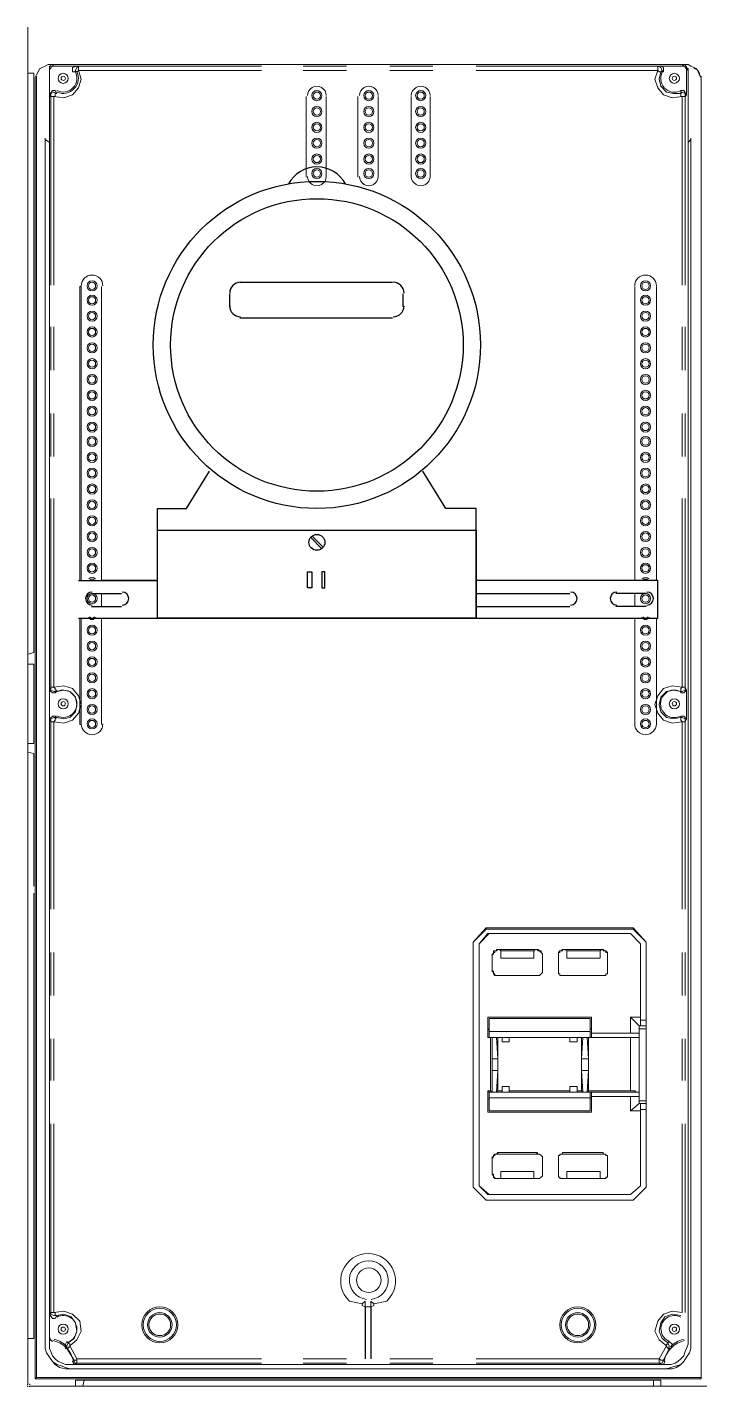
# Model space of a CAD drawing. Header units: millimetres. Extents: x -305 to 1353, y -289 to 1176.
# Drawn here: x -98.4 to -71.9, y 368.5 to 421.5 of the extents above; entities that cross this region are included whole.
import ezdxf

# ---------------------------------------------------------------- set-up
doc = ezdxf.new("R2010")
doc.units = ezdxf.units.MM
doc.header["$MEASUREMENT"] = 0
doc.layers.add('PDF_0', color=7, linetype='Continuous')

msp = doc.modelspace()

# ---------------------------------------------------------------- linework, layer by layer
at = {"layer": 'PDF_0', "lineweight": 18}
for points in [[(-98.34, 368.575), (-98.34, 421.475), (-98.34, 368.575)], [(-98.34, 421.475), (-98.34, 368.575)], [(-98.34, 397.047), (-98.116, 397.103), (-98.116, 419.678), (-98.34, 419.678)], [(-72.62, 416.983), (-72.62, 419.847), (-72.676, 419.903), (-72.676, 419.959), (-72.733, 419.959), (-72.733, 420.015), (-72.789, 420.015), (-97.386, 420.015), (-97.442, 420.015), (-97.442, 419.959), (-97.498, 419.959), (-97.498, 419.903), (-97.498, 419.847), (-97.498, 416.983)], [(-97.273, 419.004), (-97.386, 419.004), (-97.498, 418.836), (-97.498, 419.79), (-97.498, 419.847), (-97.442, 419.847), (-97.442, 419.903), (-97.386, 419.959), (-97.329, 419.959), (-96.431, 419.959), (-96.599, 419.903), (-96.599, 419.734)], [(-72.733, 420.015), (-97.442, 420.015)], [(-98.059, 419.397), (-98.059, 368.8)], [(-98.059, 419.397), (-98.059, 419.397)], [(-98.003, 419.566), (-98.003, 368.856)], [(-72.115, 419.566), (-72.115, 368.856), (-72.115, 368.8), (-72.115, 419.397)], [(-87.502, 415.635), (-87.502, 418.78)], [(-86.716, 418.78), (-86.716, 415.635)], [(-85.48, 415.635), (-85.48, 418.78)], [(-84.694, 418.78), (-84.694, 415.635)], [(-83.402, 415.635), (-83.402, 418.78)], [(-82.672, 418.78), (-82.672, 415.635)], [(-97.666, 417.095), (-97.666, 417.151), (-97.666, 370.148), (-97.666, 369.979), (-97.61, 369.811), (-97.498, 369.642), (-97.386, 369.474), (-97.273, 369.361), (-97.105, 369.249), (-96.88, 369.193), (-96.712, 369.193), (-73.463, 369.193), (-73.238, 369.193), (-73.069, 369.249), (-72.901, 369.361), (-72.789, 369.474), (-72.676, 369.642), (-72.564, 369.811), (-72.508, 369.979), (-72.508, 370.148), (-72.508, 417.151), (-72.508, 417.095)], [(-97.498, 416.983), (-97.498, 416.983)], [(-96.262, 399.911), (-96.262, 411.367), (-96.319, 411.367), (-96.319, 399.911)], [(-95.476, 411.367), (-95.476, 411.367)], [(-74.698, 411.367), (-74.698, 411.367)], [(-73.856, 411.367), (-73.856, 411.367)], [(-96.319, 398.451), (-96.319, 394.295), (-96.262, 394.295), (-96.262, 398.451)], [(-98.34, 396.654), (-98.116, 396.654), (-98.116, 393.565), (-98.34, 393.565)], [(-97.273, 394.632), (-97.386, 394.632), (-97.498, 394.52), (-97.498, 395.643), (-97.386, 395.531), (-97.273, 395.531)], [(-98.34, 393.228), (-98.116, 393.172), (-98.116, 388.005)], [(-98.34, 370.372), (-98.116, 370.372), (-98.116, 387.725)], [(-80.482, 386.377), (-74.754, 386.377), (-74.754, 386.321), (-80.482, 386.321)], [(-74.754, 386.321), (-74.249, 385.815), (-74.754, 386.377)], [(-80.37, 386.152), (-80.763, 385.759), (-80.426, 386.152)], [(-80.763, 376.325), (-80.763, 385.759), (-80.763, 376.325)], [(-74.866, 386.152), (-74.473, 385.759), (-74.866, 386.152)], [(-74.53, 382.446), (-74.53, 379.638), (-74.53, 379.526), (-74.53, 379.807), (-74.53, 379.975), (-74.53, 382.109), (-74.53, 382.277), (-74.53, 382.558), (-74.249, 382.558), (-74.249, 382.446), (-74.53, 382.446), (-74.53, 382.558), (-74.473, 382.558), (-74.249, 382.558), (-74.249, 382.614), (-74.249, 382.671), (-74.249, 382.727), (-74.249, 382.783), (-74.249, 385.815), (-74.249, 376.269), (-74.249, 379.301), (-74.249, 379.357), (-74.249, 379.413), (-74.249, 379.47), (-74.249, 379.526), (-74.473, 379.526), (-74.53, 379.526), (-74.249, 379.526), (-74.249, 379.638)], [(-74.473, 382.783), (-74.473, 385.759), (-74.473, 382.895), (-74.473, 382.839), (-74.473, 382.783), (-74.473, 382.727), (-74.473, 382.671), (-74.473, 382.614), (-74.473, 382.558), (-74.473, 382.614), (-74.473, 382.671), (-74.473, 382.727), (-74.473, 382.783), (-74.249, 382.783)], [(-78.629, 385.478), (-78.629, 385.198), (-79.921, 385.198), (-79.921, 385.478)], [(-78.292, 384.692), (-78.292, 385.31), (-78.292, 384.692)], [(-76.046, 385.478), (-76.046, 385.198), (-77.337, 385.198), (-77.337, 385.478)], [(-80.033, 384.524), (-78.517, 384.524), (-80.033, 384.524)], [(-80.426, 382.39), (-80.426, 382.895), (-76.383, 382.895), (-76.383, 382.39)], [(-76.776, 381.267), (-76.495, 381.267), (-76.551, 382.109), (-76.495, 382.109), (-74.866, 382.109), (-74.81, 382.109), (-74.754, 382.109), (-74.698, 382.109), (-74.642, 382.109), (-74.586, 382.109), (-74.53, 382.109), (-76.383, 382.109), (-76.383, 382.277), (-76.383, 382.39), (-76.383, 382.446), (-76.439, 382.446), (-76.439, 382.502), (-76.439, 382.839), (-80.37, 382.839), (-80.37, 382.502), (-80.37, 382.446), (-80.426, 382.39), (-80.426, 382.109), (-80.37, 382.109)], [(-76.439, 382.334), (-76.439, 382.839), (-80.37, 382.839), (-80.37, 382.334), (-80.37, 382.277), (-80.37, 382.221), (-80.37, 382.165), (-80.37, 382.109), (-80.258, 382.109), (-80.089, 382.109), (-79.864, 382.109), (-79.584, 382.109), (-77.225, 382.109), (-76.944, 382.109), (-76.72, 382.109), (-76.551, 382.109), (-76.383, 382.109), (-76.439, 382.109), (-76.439, 382.165), (-76.439, 382.221), (-76.439, 382.277), (-76.439, 382.334), (-80.37, 382.334)], [(-74.866, 382.277), (-74.866, 382.895), (-74.53, 382.558)], [(-74.866, 382.895), (-74.473, 382.895)], [(-80.314, 382.109), (-80.314, 380.031), (-80.258, 379.975), (-80.258, 380.817), (-80.258, 380.874), (-80.258, 380.93), (-80.258, 380.986), (-80.258, 381.042), (-80.258, 381.098), (-80.258, 381.154), (-80.258, 381.21), (-80.258, 381.267), (-80.258, 382.109), (-80.314, 382.109), (-80.426, 382.109)], [(-79.864, 381.941), (-79.864, 382.109), (-80.033, 382.109), (-80.089, 382.109), (-80.033, 381.267), (-80.258, 381.267)], [(-80.033, 380.031), (-80.033, 382.109)], [(-79.864, 382.109), (-79.864, 381.941), (-79.584, 381.941), (-79.584, 382.109)], [(-79.584, 381.941), (-79.584, 382.109), (-77.225, 382.109)], [(-77.225, 381.941), (-77.225, 382.109), (-77.225, 381.941), (-76.944, 381.941)], [(-76.944, 381.941), (-76.944, 382.109), (-76.944, 381.941)], [(-76.776, 380.817), (-76.776, 380.874), (-76.776, 380.93), (-76.776, 380.986), (-76.776, 381.042), (-76.776, 381.098), (-76.776, 381.154), (-76.776, 381.21), (-76.776, 381.267), (-76.72, 382.109), (-76.776, 382.109), (-76.944, 382.109)], [(-76.776, 380.031), (-76.776, 382.109)], [(-76.495, 382.109), (-76.495, 380.031)], [(-74.866, 380.031), (-74.866, 382.109)], [(-74.53, 379.638), (-74.249, 379.638), (-74.249, 382.446)], [(-80.033, 381.267), (-80.033, 381.21), (-80.033, 381.154), (-80.033, 381.098), (-80.033, 381.042), (-80.033, 380.986), (-80.033, 380.93), (-80.033, 380.874), (-80.033, 380.817)], [(-76.495, 381.267), (-76.495, 381.21), (-76.495, 381.154), (-76.495, 381.098), (-76.495, 381.042), (-76.495, 380.986), (-76.495, 380.93), (-76.495, 380.874), (-76.495, 380.817)], [(-80.258, 380.817), (-80.033, 380.817), (-80.089, 379.975), (-80.033, 380.031), (-79.864, 380.031), (-79.864, 379.975), (-79.864, 380.2), (-79.584, 380.2), (-79.584, 379.975), (-79.584, 380.031)], [(-76.439, 379.75), (-76.439, 379.245), (-76.439, 379.638), (-76.439, 379.694), (-76.383, 379.694), (-76.383, 379.807), (-76.383, 379.975), (-74.53, 379.975), (-74.586, 379.975), (-74.642, 379.975), (-74.698, 380.031), (-74.754, 380.031), (-74.81, 380.031), (-74.866, 380.031), (-76.495, 380.031), (-76.551, 379.975), (-76.495, 380.817), (-76.776, 380.817), (-76.72, 379.975), (-76.776, 380.031), (-76.944, 380.031), (-76.944, 379.975), (-76.944, 380.2), (-77.225, 380.2), (-77.225, 379.975), (-77.225, 380.031), (-79.584, 380.031), (-79.584, 380.2)], [(-80.37, 379.975), (-80.426, 380.031), (-80.426, 379.694), (-80.37, 379.694), (-80.37, 379.638), (-80.37, 379.245), (-80.37, 379.75)], [(-80.426, 380.031), (-80.314, 380.031)], [(-79.864, 380.031), (-79.864, 380.2)], [(-77.225, 380.031), (-77.225, 380.2)], [(-76.944, 380.2), (-76.944, 380.031)], [(-76.383, 379.694), (-76.383, 379.189), (-80.426, 379.189), (-80.426, 379.694)], [(-76.383, 379.807), (-74.53, 379.807)], [(-74.866, 379.245), (-74.866, 379.807)], [(-74.473, 379.245), (-74.866, 379.245), (-74.53, 379.526)], [(-74.249, 379.301), (-74.473, 379.301), (-74.473, 379.357), (-74.473, 379.413), (-74.473, 379.47), (-74.473, 379.526), (-74.473, 379.47), (-74.473, 379.413), (-74.473, 379.357), (-74.473, 379.301), (-74.473, 379.245), (-74.473, 376.325), (-74.473, 379.301)], [(-76.439, 379.245), (-80.37, 379.245), (-76.439, 379.245)], [(-78.517, 377.56), (-78.461, 377.56), (-78.404, 377.56), (-78.348, 377.504), (-78.292, 377.448), (-78.292, 377.392), (-78.292, 376.774), (-78.292, 376.718), (-78.348, 376.662), (-78.404, 376.606), (-78.461, 376.606), (-78.517, 376.606), (-78.573, 376.606), (-78.629, 376.606), (-79.921, 376.606), (-79.977, 376.606), (-80.033, 376.606), (-80.089, 376.606), (-80.145, 376.606), (-80.145, 376.662), (-80.201, 376.662), (-80.201, 376.718), (-80.201, 376.774), (-80.258, 376.774), (-80.201, 376.718), (-80.201, 376.662), (-80.145, 376.606), (-80.089, 376.606), (-80.033, 376.606), (-78.517, 376.606), (-78.461, 376.606), (-78.404, 376.606), (-78.348, 376.662), (-78.292, 376.718), (-78.292, 376.774), (-78.292, 377.392), (-78.292, 377.448), (-78.348, 377.504), (-78.404, 377.56), (-78.461, 377.56), (-78.517, 377.616), (-80.033, 377.616)], [(-80.258, 376.774), (-80.258, 377.392), (-80.258, 376.774)], [(-80.033, 377.56), (-78.517, 377.56), (-78.517, 377.616)], [(-77.506, 377.56), (-77.562, 377.56), (-77.618, 377.56), (-77.618, 377.504), (-77.674, 377.504), (-77.674, 377.448), (-77.674, 377.392), (-77.674, 377.448), (-77.674, 377.504), (-77.618, 377.504), (-77.618, 377.56), (-77.562, 377.56), (-77.506, 377.56), (-77.506, 377.616)], [(-77.674, 376.774), (-77.674, 377.392), (-77.674, 376.774)], [(-75.933, 377.56), (-75.877, 377.56), (-75.821, 377.56), (-75.821, 377.504), (-75.765, 377.504), (-75.765, 377.448), (-75.765, 377.392), (-75.765, 377.448), (-75.765, 377.504), (-75.821, 377.504), (-75.821, 377.56), (-75.877, 377.56), (-75.933, 377.56), (-75.933, 377.616)], [(-75.765, 377.392), (-75.765, 376.774), (-75.765, 377.392)], [(-79.921, 376.606), (-79.921, 376.886), (-78.629, 376.886), (-78.629, 376.606)], [(-77.337, 376.606), (-77.337, 376.886), (-76.046, 376.886), (-76.046, 376.606)], [(-80.482, 375.763), (-80.988, 376.269), (-80.482, 375.763)], [(-74.473, 376.325), (-74.866, 375.988), (-74.473, 376.325)], [(-74.249, 376.269), (-74.754, 375.763), (-74.249, 376.269)], [(-80.482, 375.763), (-74.754, 375.763), (-80.482, 375.763)], [(-80.37, 375.988), (-74.866, 375.988), (-80.426, 375.988)], [(-85.312, 371.72), (-85.817, 371.832)], [(-85.312, 371.72), (-85.312, 371.72)], [(-84.862, 371.72), (-84.357, 371.832)], [(-96.599, 369.474), (-96.543, 369.361), (-96.487, 369.361), (-96.712, 369.361), (-96.88, 369.361), (-96.992, 369.417), (-97.161, 369.474), (-97.273, 369.586), (-97.386, 369.698), (-97.442, 369.867), (-97.498, 369.979), (-97.498, 370.148), (-97.498, 370.372), (-97.498, 370.316), (-97.386, 370.26), (-97.442, 370.316), (-97.498, 370.428), (-97.498, 371.327), (-97.386, 371.158), (-97.273, 371.158)], [(-97.666, 370.148), (-97.666, 370.148)], [(-96.824, 370.26), (-96.88, 370.148), (-96.88, 369.979)], [(-72.62, 370.148), (-72.676, 369.979), (-72.733, 369.867), (-72.789, 369.698), (-72.901, 369.586), (-73.013, 369.474), (-73.126, 369.417), (-73.294, 369.361), (-73.463, 369.361), (-73.687, 369.361), (-73.575, 369.361), (-73.519, 369.474)], [(-72.115, 368.856), (-98.003, 368.856), (-98.059, 368.8), (-72.115, 368.8)], [(-96.712, 369.193), (-96.712, 369.193)], [(-73.463, 369.193), (-73.463, 369.193)], [(-71.89, 368.519), (-98.284, 368.519)], [(-73.687, 368.519), (-73.687, 368.744), (-73.968, 368.744), (-96.15, 368.744), (-96.487, 368.744), (-96.487, 368.519)]]:
    msp.add_lwpolyline(points, dxfattribs=at)
for points in [[(-98.34, 368.575), (-98.34, 421.475)], [(-98.059, 419.397), (-98.059, 419.51), (-98.003, 419.622), (-97.947, 419.734), (-97.891, 419.847), (-97.779, 419.903), (-97.666, 419.959), (-97.554, 420.015), (-97.442, 420.015), (-97.554, 420.015), (-97.666, 419.959), (-97.779, 419.903), (-97.891, 419.847), (-97.947, 419.734), (-98.003, 419.622), (-98.059, 419.51)], [(-72.733, 420.015), (-72.62, 420.015), (-72.508, 419.959), (-72.396, 419.903), (-72.339, 419.847), (-72.227, 419.79), (-72.171, 419.678), (-72.171, 419.622), (-72.115, 419.51), (-72.115, 419.397), (-72.115, 419.51), (-72.171, 419.622), (-72.227, 419.734), (-72.283, 419.847), (-72.396, 419.903), (-72.508, 419.959), (-72.62, 420.015)], [(-96.712, 369.193), (-73.463, 369.193), (-73.294, 369.249), (-73.069, 369.305), (-72.901, 369.361), (-72.789, 369.474), (-72.676, 369.642), (-72.564, 369.811), (-72.508, 369.979), (-72.508, 370.148), (-72.508, 417.095), (-72.62, 416.983), (-72.62, 370.148), (-72.676, 369.979), (-72.733, 369.867), (-72.789, 369.698), (-72.901, 369.586), (-73.013, 369.474), (-73.126, 369.417), (-73.294, 369.361), (-73.463, 369.361), (-96.712, 369.361), (-96.88, 369.361), (-96.992, 369.417), (-97.161, 369.474), (-97.273, 369.586), (-97.386, 369.698), (-97.442, 369.867), (-97.498, 369.979), (-97.498, 370.148), (-97.498, 416.983), (-97.666, 417.095), (-97.666, 370.148), (-97.666, 369.979), (-97.61, 369.811), (-97.498, 369.642), (-97.386, 369.474), (-97.217, 369.361), (-97.049, 369.305), (-96.88, 369.249)], [(-95.476, 399.911), (-95.476, 411.367)], [(-74.698, 411.367), (-74.698, 399.911)], [(-73.856, 399.911), (-73.856, 411.367)], [(-95.476, 398.9), (-95.476, 399.405)], [(-74.698, 399.405), (-74.698, 398.9)], [(-95.476, 394.295), (-95.476, 398.451)], [(-74.698, 394.295), (-74.698, 398.451)], [(-73.856, 394.295), (-73.856, 398.451)], [(-80.988, 376.269), (-80.988, 385.815), (-80.482, 386.377), (-80.482, 386.321), (-80.988, 385.815)], [(-80.37, 386.152), (-80.426, 386.152), (-74.866, 386.152)], [(-80.033, 385.535), (-80.089, 385.478), (-80.145, 385.478), (-80.145, 385.422), (-80.201, 385.422), (-80.201, 385.366), (-80.258, 385.31), (-80.258, 385.366), (-80.201, 385.366), (-80.201, 385.422), (-80.201, 385.478), (-80.145, 385.478), (-80.089, 385.478), (-80.089, 385.535)], [(-80.258, 384.692), (-80.258, 385.31), (-80.258, 384.692), (-80.201, 384.692), (-80.201, 384.636), (-80.201, 384.58), (-80.145, 384.58), (-80.145, 384.524), (-80.089, 384.524), (-80.033, 384.524), (-80.089, 384.524), (-80.145, 384.524), (-80.201, 384.58), (-80.201, 384.636)], [(-78.517, 385.535), (-80.033, 385.535), (-79.977, 385.535), (-79.921, 385.478), (-78.629, 385.478), (-78.573, 385.535)], [(-78.292, 385.31), (-78.292, 385.366), (-78.348, 385.422), (-78.404, 385.478), (-78.461, 385.478), (-78.517, 385.535), (-78.461, 385.535), (-78.404, 385.478), (-78.348, 385.478), (-78.348, 385.422), (-78.292, 385.366)], [(-77.506, 385.535), (-77.562, 385.478), (-77.618, 385.478), (-77.674, 385.422), (-77.674, 385.366), (-77.674, 385.31), (-77.674, 384.692), (-77.674, 385.31), (-77.674, 385.366), (-77.674, 385.422), (-77.618, 385.422), (-77.618, 385.478), (-77.562, 385.478), (-77.506, 385.478)], [(-75.933, 385.535), (-77.506, 385.535), (-77.45, 385.535), (-77.337, 385.478), (-76.046, 385.478), (-75.99, 385.535)], [(-75.933, 384.524), (-77.506, 384.524), (-75.933, 384.524), (-75.877, 384.524), (-75.821, 384.524), (-75.821, 384.58), (-75.765, 384.58), (-75.765, 384.636), (-75.765, 384.692), (-75.765, 385.31), (-75.765, 384.692), (-75.765, 384.636), (-75.765, 384.58), (-75.821, 384.58), (-75.821, 384.524), (-75.877, 384.524)], [(-75.765, 385.31), (-75.765, 385.366), (-75.765, 385.422), (-75.821, 385.478), (-75.877, 385.478), (-75.933, 385.535), (-75.933, 385.478), (-75.877, 385.478), (-75.821, 385.478), (-75.821, 385.422), (-75.765, 385.422), (-75.765, 385.366)], [(-78.517, 384.524), (-78.461, 384.524), (-78.404, 384.524), (-78.348, 384.58), (-78.292, 384.636), (-78.292, 384.692), (-78.292, 384.636), (-78.348, 384.58), (-78.404, 384.524), (-78.461, 384.524)], [(-77.674, 384.692), (-77.674, 384.636), (-77.674, 384.58), (-77.618, 384.58), (-77.618, 384.524), (-77.562, 384.524), (-77.506, 384.524), (-77.562, 384.524), (-77.618, 384.524), (-77.618, 384.58), (-77.674, 384.58), (-77.674, 384.636)], [(-74.53, 382.277), (-76.383, 382.277), (-74.866, 382.277), (-74.81, 382.277), (-74.754, 382.277), (-74.698, 382.277), (-74.642, 382.277), (-74.586, 382.277)], [(-79.584, 379.975), (-79.864, 379.975), (-80.089, 379.975), (-80.258, 379.975), (-80.37, 379.975), (-80.37, 379.919), (-80.37, 379.863), (-80.37, 379.807), (-80.37, 379.75), (-76.439, 379.75), (-76.439, 379.807), (-76.439, 379.863), (-76.439, 379.919), (-76.439, 379.975), (-76.383, 379.975), (-76.551, 379.975), (-76.72, 379.975), (-76.944, 379.975), (-77.225, 379.975)], [(-80.033, 377.56), (-80.089, 377.56), (-80.145, 377.56), (-80.145, 377.504), (-80.201, 377.504), (-80.201, 377.448), (-80.258, 377.392), (-80.258, 377.448), (-80.201, 377.448), (-80.201, 377.504), (-80.145, 377.56), (-80.089, 377.56), (-80.033, 377.616)], [(-75.933, 377.616), (-77.506, 377.616), (-77.506, 377.56), (-75.933, 377.56)], [(-77.674, 376.774), (-77.674, 376.718), (-77.674, 376.662), (-77.618, 376.662), (-77.618, 376.606), (-77.562, 376.606), (-77.506, 376.606), (-77.562, 376.606), (-77.618, 376.606), (-77.618, 376.662), (-77.674, 376.662), (-77.674, 376.718)], [(-75.933, 376.606), (-75.877, 376.606), (-75.821, 376.606), (-75.821, 376.662), (-75.765, 376.662), (-75.765, 376.718), (-75.765, 376.774), (-75.765, 376.718), (-75.765, 376.662), (-75.821, 376.662), (-75.821, 376.606), (-75.877, 376.606)], [(-80.37, 375.988), (-80.763, 376.325), (-80.426, 375.988)], [(-77.506, 376.606), (-75.933, 376.606), (-75.99, 376.606), (-76.046, 376.606), (-77.337, 376.606), (-77.45, 376.606)], [(-85.312, 371.664), (-85.199, 371.608), (-84.975, 371.608), (-84.862, 371.664), (-84.862, 371.72), (-84.975, 371.832), (-84.975, 371.608), (-85.199, 371.608), (-85.199, 371.832), (-85.312, 371.72)], [(-98.284, 368.519), (-71.89, 368.519)], [(-71.89, 368.519), (-98.284, 368.519)], [(-96.487, 368.519), (-96.487, 368.744), (-96.15, 368.744), (-73.968, 368.744), (-73.687, 368.744), (-73.687, 368.519), (-73.687, 368.744), (-73.968, 368.744), (-96.15, 368.744), (-96.487, 368.744)]]:
    msp.add_lwpolyline(points, close=True, dxfattribs=at)
at = {"layer": 'PDF_0', "lineweight": 0}
for points in [[(-97.498, 419.79), (-97.498, 419.847)], [(-97.386, 420.015), (-97.329, 419.959)], [(-96.487, 419.734), (-96.431, 419.734), (-96.375, 419.79), (-96.262, 419.453), (-96.375, 419.117), (-96.599, 418.836), (-96.936, 418.723), (-97.329, 418.78), (-97.273, 418.78), (-97.273, 418.836), (-97.273, 418.892), (-97.217, 418.892)], [(-89.243, 419.79), (-96.375, 419.79), (-96.375, 419.959), (-96.431, 419.903), (-96.487, 419.79), (-96.487, 419.734), (-96.599, 419.734)], [(-96.431, 419.959), (-96.375, 419.959), (-89.243, 419.959)], [(-87.614, 419.959), (-85.929, 419.959)], [(-85.929, 419.79), (-87.614, 419.79)], [(-84.245, 419.959), (-82.56, 419.959)], [(-82.56, 419.79), (-84.245, 419.79)], [(-80.875, 419.959), (-73.8, 419.959), (-73.687, 419.959)], [(-73.575, 419.734), (-73.687, 419.734), (-73.743, 419.453), (-73.687, 419.173), (-73.463, 418.948), (-73.182, 418.892), (-72.901, 418.892), (-72.901, 418.836), (-72.901, 418.78), (-72.845, 418.78), (-73.238, 418.723), (-73.575, 418.836), (-73.8, 419.117), (-73.912, 419.453), (-73.8, 419.79), (-80.875, 419.79)], [(-72.845, 419.959), (-72.789, 420.015)], [(-72.62, 419.847), (-72.676, 419.79)], [(-97.442, 411.423), (-97.442, 418.78), (-97.498, 418.836)], [(-97.273, 419.004), (-97.217, 418.892), (-97.329, 418.948), (-97.442, 418.892), (-97.442, 418.78), (-97.329, 418.78), (-97.329, 411.423)], [(-72.845, 411.423), (-72.845, 418.78), (-72.733, 418.78), (-72.733, 418.892), (-72.845, 418.948), (-72.901, 418.892), (-72.901, 419.004)], [(-72.676, 418.836), (-72.733, 418.78), (-72.733, 411.423)], [(-97.442, 408.11), (-97.442, 409.794)], [(-97.329, 409.794), (-97.329, 408.11)], [(-72.845, 408.11), (-72.845, 409.794)], [(-72.733, 409.794), (-72.733, 408.11)], [(-97.442, 404.74), (-97.442, 406.425)], [(-97.329, 406.425), (-97.329, 404.74)], [(-72.845, 404.74), (-72.845, 406.425)], [(-72.733, 406.425), (-72.733, 404.74)], [(-97.498, 395.643), (-97.442, 395.755), (-97.442, 403.112)], [(-97.329, 403.112), (-97.329, 395.755), (-97.273, 395.699), (-97.273, 395.643), (-97.217, 395.643), (-97.217, 395.587), (-97.329, 395.587), (-97.442, 395.643), (-97.442, 395.755), (-97.329, 395.755), (-96.936, 395.811), (-96.599, 395.699), (-96.375, 395.418), (-96.262, 395.081), (-96.375, 394.744), (-96.599, 394.464), (-96.936, 394.351), (-97.329, 394.407), (-97.273, 394.464), (-97.273, 394.52), (-97.217, 394.576), (-96.936, 394.52), (-96.712, 394.576), (-96.487, 394.8), (-96.431, 395.081), (-96.487, 395.362), (-96.712, 395.587), (-96.936, 395.643), (-97.217, 395.587), (-97.273, 395.531)], [(-72.845, 387.107), (-72.845, 394.407), (-72.733, 394.407), (-72.733, 394.52), (-72.845, 394.576), (-72.901, 394.576), (-72.901, 394.52), (-72.901, 394.464), (-72.845, 394.407), (-73.238, 394.351), (-73.575, 394.464), (-73.8, 394.744), (-73.912, 395.081), (-73.8, 395.418), (-73.575, 395.699), (-73.238, 395.811), (-72.845, 395.755), (-72.901, 395.699), (-72.901, 395.643), (-72.901, 395.587), (-72.845, 395.587), (-72.733, 395.643), (-72.733, 395.755), (-72.845, 395.755), (-72.845, 403.112)], [(-72.733, 403.112), (-72.733, 395.755), (-72.676, 395.643)], [(-72.901, 395.531), (-72.901, 395.587), (-73.182, 395.643), (-73.463, 395.587), (-73.687, 395.362), (-73.743, 395.081), (-73.687, 394.8), (-73.463, 394.576), (-73.182, 394.52), (-72.901, 394.576), (-72.901, 394.632)], [(-97.442, 387.107), (-97.442, 394.407), (-97.498, 394.52)], [(-97.273, 394.632), (-97.217, 394.576), (-97.329, 394.576), (-97.442, 394.52), (-97.442, 394.407), (-97.329, 394.407), (-97.329, 387.107)], [(-72.676, 394.52), (-72.733, 394.407), (-72.733, 387.107)], [(-97.442, 383.738), (-97.442, 385.422)], [(-97.329, 385.422), (-97.329, 383.738)], [(-72.845, 383.738), (-72.845, 385.422)], [(-72.733, 385.422), (-72.733, 383.738)], [(-97.442, 380.424), (-97.442, 382.053)], [(-97.329, 382.053), (-97.329, 380.424)], [(-72.845, 380.424), (-72.845, 382.053)], [(-72.733, 382.053), (-72.733, 380.424)], [(-97.498, 371.327), (-97.442, 371.383), (-97.442, 378.74)], [(-97.329, 378.74), (-97.329, 371.383), (-97.442, 371.383), (-97.442, 371.327), (-97.329, 371.271), (-97.217, 371.271), (-97.273, 371.158)], [(-80.875, 369.586), (-73.743, 369.586), (-73.743, 369.417), (-73.631, 369.417), (-73.575, 369.53), (-73.631, 369.53), (-73.687, 369.53), (-73.743, 369.586), (-73.463, 370.091), (-73.463, 370.148), (-73.406, 370.148), (-73.406, 370.204), (-73.35, 370.091), (-73.35, 369.979), (-73.406, 369.979), (-73.406, 370.035), (-73.463, 370.035), (-73.463, 370.091), (-73.743, 370.316), (-73.912, 370.653), (-73.8, 371.046), (-73.575, 371.327), (-73.238, 371.439), (-72.845, 371.383), (-72.845, 378.74)], [(-72.733, 378.74), (-72.733, 371.383)], [(-96.824, 370.26), (-96.768, 370.204), (-96.543, 370.372), (-96.431, 370.653), (-96.487, 370.99), (-96.655, 371.214), (-96.936, 371.327), (-97.217, 371.271), (-97.273, 371.271), (-97.273, 371.327), (-97.273, 371.383), (-97.329, 371.383), (-96.936, 371.439), (-96.599, 371.327), (-96.319, 371.046), (-96.262, 370.653), (-96.431, 370.316), (-96.712, 370.091), (-96.712, 370.148), (-96.768, 370.204), (-96.824, 370.091), (-96.824, 369.979), (-96.768, 369.979), (-96.768, 370.035), (-96.712, 370.035), (-96.712, 370.091), (-96.431, 369.586), (-89.243, 369.586)], [(-72.901, 371.271), (-73.238, 371.327), (-73.519, 371.214), (-73.687, 370.99), (-73.743, 370.653), (-73.631, 370.372), (-73.406, 370.204), (-73.35, 370.26)], [(-97.498, 370.372), (-97.498, 370.428)], [(-97.498, 370.148), (-97.498, 370.148)], [(-97.386, 370.26), (-97.386, 370.26)], [(-96.599, 369.474), (-96.543, 369.53), (-96.543, 369.417), (-96.431, 369.417), (-96.431, 369.586), (-96.431, 369.53), (-96.487, 369.53), (-96.543, 369.53), (-96.824, 369.979), (-96.88, 369.979)], [(-73.294, 369.979), (-73.35, 369.979), (-73.575, 369.53), (-73.519, 369.474)], [(-96.712, 369.361), (-96.712, 369.361)], [(-96.487, 369.361), (-96.431, 369.417), (-89.243, 369.417)], [(-87.614, 369.586), (-85.929, 369.586)], [(-85.929, 369.417), (-87.614, 369.417)], [(-84.245, 369.586), (-82.56, 369.586)], [(-82.56, 369.417), (-84.245, 369.417)], [(-80.875, 369.417), (-73.743, 369.417), (-73.687, 369.361)], [(-73.463, 369.361), (-73.463, 369.361)], [(-96.15, 368.744), (-96.206, 368.519)], [(-73.968, 368.519), (-73.968, 368.744)]]:
    msp.add_lwpolyline(points, dxfattribs=at)
for points in [[(-73.8, 419.959), (-73.8, 419.79), (-73.743, 419.734), (-73.687, 419.734), (-73.631, 419.79), (-73.687, 419.903)], [(-96.206, 368.519), (-96.15, 368.744)], [(-73.968, 368.744), (-73.968, 368.519)]]:
    msp.add_lwpolyline(points, close=True, dxfattribs=at)
at = {"layer": 'PDF_0', "lineweight": 18}
for points in [[(-73.575, 419.734), (-73.575, 419.903), (-73.687, 419.959), (-72.845, 419.959), (-72.789, 419.959), (-72.733, 419.959), (-72.733, 419.903), (-72.676, 419.847), (-72.676, 419.79), (-72.676, 418.836), (-72.789, 419.004), (-72.901, 419.004, -0.775511), (-73.601, 419.772)], [(-72.901, 395.531), (-72.789, 395.531), (-72.676, 395.643), (-72.676, 394.52), (-72.789, 394.632), (-72.901, 394.632, -1.671606), (-72.901, 395.579)], [(-72.901, 371.207, 1.055362), (-73.35, 370.26), (-73.238, 370.148), (-73.294, 369.979)]]:
    msp.add_lwpolyline(points, format="xyb", dxfattribs=at)
for points in [[(-95.42, 411.395, 0.999967), (-96.262, 411.395, -0.999967)], [(-73.856, 411.395, 0.999967), (-74.698, 411.395, -0.999967)], [(-96.262, 394.323, 0.999977), (-95.42, 394.323, -0.999977)], [(-74.698, 394.323, 0.999977), (-73.856, 394.323, -0.999977)]]:
    msp.add_lwpolyline(points, format="xyb", close=True, dxfattribs=at)
at = {"layer": 'PDF_0', "lineweight": 25}
for points in [[(-90.085, 411.535), (-84.132, 411.535)], [(-90.478, 410.581), (-90.478, 411.086)], [(-83.739, 411.086), (-83.739, 410.581)], [(-84.132, 410.131), (-90.085, 410.131)], [(-93.286, 398.451), (-93.286, 402.719), (-92.163, 402.719), (-91.264, 404.179)], [(-80.875, 398.451), (-80.875, 402.719), (-82.055, 402.719), (-82.953, 404.179)], [(-87.277, 401.652), (-86.828, 401.202)], [(-87.333, 401.596), (-86.884, 401.146)], [(-96.375, 398.451), (-73.8, 398.451), (-73.8, 399.911), (-80.875, 399.911)], [(-96.375, 399.911), (-93.286, 399.911), (-95.476, 399.911)], [(-95.869, 399.405), (-94.69, 399.405)], [(-80.875, 399.405), (-77.225, 399.405)], [(-74.249, 399.405), (-75.428, 399.405)], [(-95.869, 398.9), (-94.69, 398.9)], [(-80.875, 398.9), (-77.225, 398.9)], [(-74.249, 398.9), (-75.428, 398.9)], [(-85.199, 371.608), (-85.199, 369.586)], [(-84.975, 371.608), (-84.975, 369.586)]]:
    msp.add_lwpolyline(points, dxfattribs=at)
for points in [[(-93.286, 401.876), (-80.875, 401.876), (-80.875, 398.451), (-93.286, 398.451)], [(-87.446, 400.248), (-87.277, 400.248), (-87.277, 399.63), (-87.446, 399.63)], [(-86.772, 400.248), (-86.884, 400.248), (-86.884, 399.63), (-86.772, 399.63)]]:
    msp.add_lwpolyline(points, close=True, dxfattribs=at)
for points in [[(-95.841, 399.462, 0.414167), (-96.094, 399.209, 0.414167), (-95.841, 398.956)], [(-94.662, 398.956, 0.414167), (-94.409, 399.209, 0.414167), (-94.662, 399.462)], [(-77.197, 398.956, 0.414167), (-76.944, 399.209, 0.414167), (-77.197, 399.462)], [(-75.4, 399.462, 0.414167), (-75.653, 399.209, 0.414167), (-75.4, 398.956)], [(-74.221, 398.956, 0.414167), (-73.968, 399.209, 0.414167), (-74.221, 399.462)]]:
    msp.add_lwpolyline(points, format="xyb", dxfattribs=at)
at = {"layer": 'PDF_0', "lineweight": 18}
for centre, radius in [((-96.964, 419.482), 0.197), ((-73.154, 419.482), 0.197), ((-96.964, 419.482), 0.0843), ((-73.154, 419.482), 0.0843), ((-87.081, 418.808), 0.197), ((-87.081, 418.808), 0.14), ((-85.059, 418.808), 0.197), ((-85.059, 418.808), 0.14), ((-83.037, 418.808), 0.197), ((-83.037, 418.808), 0.14), ((-87.081, 418.19), 0.197), ((-87.081, 418.19), 0.14), ((-85.059, 418.19), 0.197), ((-85.059, 418.19), 0.14), ((-83.037, 418.19), 0.197), ((-83.037, 418.19), 0.14), ((-87.081, 417.572), 0.197), ((-87.081, 417.572), 0.14), ((-85.059, 417.572), 0.197), ((-85.059, 417.572), 0.14), ((-83.037, 417.572), 0.197), ((-83.037, 417.572), 0.14), ((-87.081, 416.954), 0.197), ((-87.081, 416.955), 0.14), ((-85.059, 416.954), 0.197), ((-85.059, 416.955), 0.14), ((-83.037, 416.954), 0.197), ((-83.037, 416.955), 0.14), ((-87.081, 416.337), 0.197), ((-87.081, 416.337), 0.14), ((-85.059, 416.337), 0.197), ((-85.059, 416.337), 0.14), ((-83.037, 416.337), 0.197), ((-83.037, 416.337), 0.14), ((-87.081, 415.775), 0.197), ((-85.059, 415.775), 0.197), ((-83.037, 415.775), 0.197), ((-87.081, 415.775), 0.14), ((-85.059, 415.775), 0.14), ((-83.037, 415.775), 0.14), ((-95.841, 411.395), 0.197), ((-95.841, 411.395), 0.14), ((-74.277, 411.395), 0.197), ((-74.277, 411.395), 0.14), ((-95.841, 410.833), 0.197), ((-95.841, 410.833), 0.14), ((-74.277, 410.833), 0.197), ((-74.277, 410.833), 0.14), ((-95.841, 410.216), 0.197), ((-95.841, 410.216), 0.14), ((-74.277, 410.216), 0.197), ((-74.277, 410.216), 0.14), ((-95.841, 409.598), 0.197), ((-95.841, 409.598), 0.14), ((-74.277, 409.598), 0.197), ((-74.277, 409.598), 0.14), ((-95.841, 408.98), 0.197), ((-95.841, 408.98), 0.14), ((-74.277, 408.98), 0.197), ((-74.277, 408.98), 0.14), ((-95.841, 408.362), 0.197), ((-74.277, 408.362), 0.197), ((-95.841, 408.362), 0.14), ((-74.277, 408.362), 0.14), ((-95.841, 407.745), 0.197), ((-95.841, 407.745), 0.14), ((-74.277, 407.745), 0.197), ((-74.277, 407.745), 0.14), ((-95.841, 407.127), 0.197), ((-95.841, 407.127), 0.14), ((-74.277, 407.127), 0.197), ((-74.277, 407.127), 0.14), ((-95.841, 406.509), 0.197), ((-95.841, 406.509), 0.14), ((-74.277, 406.509), 0.197), ((-74.277, 406.509), 0.14), ((-95.841, 405.892), 0.197), ((-95.841, 405.892), 0.14), ((-74.277, 405.892), 0.197), ((-74.277, 405.892), 0.14), ((-95.841, 405.33), 0.197), ((-95.841, 405.33), 0.14), ((-74.277, 405.33), 0.197), ((-74.277, 405.33), 0.14), ((-95.841, 404.712), 0.197), ((-95.841, 404.712), 0.14), ((-74.277, 404.712), 0.197), ((-74.277, 404.712), 0.14), ((-95.841, 404.095), 0.197), ((-74.277, 404.095), 0.197), ((-95.841, 404.095), 0.14), ((-74.277, 404.095), 0.14), ((-95.841, 403.477), 0.197), ((-95.841, 403.477), 0.14), ((-74.277, 403.477), 0.197), ((-74.277, 403.477), 0.14), ((-95.841, 402.859), 0.197), ((-95.841, 402.859), 0.14), ((-74.277, 402.859), 0.197), ((-74.277, 402.859), 0.14), ((-95.841, 402.241), 0.197), ((-95.841, 402.241), 0.14), ((-74.277, 402.241), 0.197), ((-74.277, 402.241), 0.14), ((-95.841, 401.624), 0.197), ((-95.841, 401.624), 0.14), ((-74.277, 401.624), 0.197), ((-74.277, 401.624), 0.14), ((-95.841, 401.006), 0.197), ((-95.841, 401.006), 0.14), ((-74.277, 401.006), 0.197), ((-74.277, 401.006), 0.14), ((-95.841, 400.388), 0.197), ((-74.277, 400.388), 0.197), ((-95.841, 400.388), 0.14), ((-74.277, 400.388), 0.14), ((-95.841, 399.209), 0.197), ((-95.841, 399.209), 0.14), ((-74.277, 399.209), 0.197), ((-74.277, 399.209), 0.14), ((-95.841, 397.973), 0.197), ((-95.841, 397.973), 0.14), ((-74.277, 397.973), 0.197), ((-74.277, 397.973), 0.14), ((-95.841, 397.356), 0.197), ((-95.841, 397.356), 0.14), ((-74.277, 397.356), 0.197), ((-74.277, 397.356), 0.14), ((-95.841, 396.738), 0.197), ((-95.841, 396.738), 0.14), ((-74.277, 396.738), 0.197), ((-74.277, 396.738), 0.14), ((-95.841, 396.12), 0.197), ((-95.841, 396.12), 0.14), ((-74.277, 396.12), 0.197), ((-74.277, 396.12), 0.14), ((-96.964, 395.109), 0.197), ((-95.841, 395.502), 0.197), ((-95.841, 395.502), 0.14), ((-74.277, 395.502), 0.197), ((-74.277, 395.502), 0.14), ((-73.154, 395.109), 0.197), ((-96.964, 395.109), 0.0843), ((-95.841, 394.885), 0.197), ((-95.841, 394.885), 0.14), ((-74.277, 394.885), 0.197), ((-74.277, 394.885), 0.14), ((-73.154, 395.109), 0.0843), ((-95.841, 394.323), 0.197), ((-95.841, 394.323), 0.14), ((-74.277, 394.323), 0.197), ((-74.277, 394.323), 0.14), ((-85.059, 372.646), 0.477), ((-85.059, 372.646), 0.477), ((-93.202, 370.906), 0.702), ((-93.202, 370.906), 0.646), ((-76.916, 370.906), 0.702), ((-76.916, 370.906), 0.646), ((-96.964, 370.737), 0.197), ((-93.202, 370.906), 0.477), ((-93.202, 370.906), 0.421), ((-76.916, 370.906), 0.477), ((-76.916, 370.906), 0.421), ((-73.154, 370.737), 0.197), ((-96.964, 370.737), 0.0843), ((-73.154, 370.737), 0.0843)]:
    msp.add_circle(centre, radius, dxfattribs=at)
at = {"layer": 'PDF_0', "lineweight": 25}
for centre, radius in [((-87.081, 409.092), 6.374), ((-87.081, 409.092), 5.7), ((-87.081, 401.399), 0.309)]:
    msp.add_circle(centre, radius, dxfattribs=at)
at = {"layer": 'PDF_0', "lineweight": 18}
for centre, radius, start, end in [((-96.964, 419.482), 0.534, 241.7721, 32.9433), ((-96.964, 419.482), 0.59, 246.0948, 27.9838), ((-87.081, 418.808), 0.365, 359.9996, 180.0017), ((-85.059, 418.808), 0.365, 359.9996, 180.0017), ((-83.037, 418.808), 0.365, 359.9996, 180.0017), ((-87.081, 415.663), 0.365, 179.9983, 0.0017), ((-85.059, 415.663), 0.365, 179.9983, 0.0017), ((-83.037, 415.663), 0.365, 179.9983, 0.0017), ((-95.841, 399.827), 0.197, 49.2012, 130.7988), ((-95.841, 399.827), 0.14, 56.2723, 123.7277), ((-74.277, 399.827), 0.197, 49.2012, 130.7988), ((-74.277, 399.827), 0.14, 56.2723, 123.7277), ((-95.841, 398.591), 0.197, 219.8792, 320.1169), ((-95.841, 398.591), 0.14, 224.7741, 315.2314), ((-74.277, 398.591), 0.197, 219.8792, 320.1169), ((-74.277, 398.591), 0.14, 224.7741, 315.2314), ((-96.964, 395.109), 0.533, 241.7692, 118.2308), ((-85.059, 372.646), 0.758, 277.0895, 262.9084), ((-96.964, 370.737), 0.534, 292.0744, 118.2289), ((-97.582, 369.277), 1.039, 12.3944, 77.6178), ((-97.582, 369.277), 1.095, 45.1249, 75.8326), ((-72.536, 369.277), 1.039, 102.3922, 167.6078), ((-72.536, 369.277), 1.095, 104.1704, 134.8873), ((-98.368, 368.603), 0.0281, 270.0209, 359.9791), ((-98.368, 368.491), 0.0281, 0.0209, 89.9791), ((-98.256, 368.603), 0.0281, 180.0209, 269.9791), ((-98.256, 368.491), 0.0281, 90.0209, 179.9791)]:
    msp.add_arc(centre, radius, start, end, dxfattribs=at)
at = {"layer": 'PDF_0', "lineweight": 25}
for centre, radius, start, end in [((-87.081, 414.764), 1.263, 28.601, 151.2064), ((-90.057, 411.114), 0.421, 90.0013, 179.9987), ((-84.104, 411.114), 0.421, 0.0024, 90.0052), ((-90.057, 410.609), 0.421, 180.0013, 269.9987), ((-84.104, 410.609), 0.421, 270.0013, 359.9987)]:
    msp.add_arc(centre, radius, start, end, dxfattribs=at)
at = {"layer": 'PDF_0', "lineweight": 0}
msp.add_arc((-85.087, 372.615), 1.07, 313.0029, 226.9971, dxfattribs=at)

doc.saveas('drawing.dxf')
